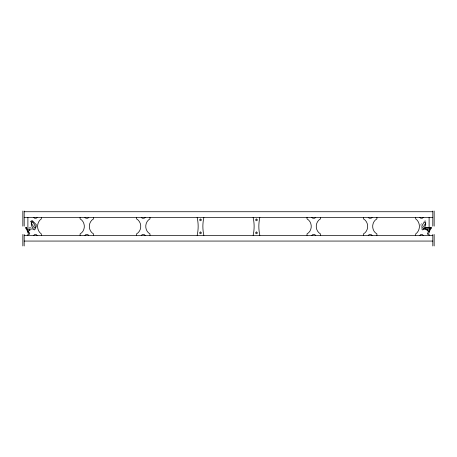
<?xml version="1.0" encoding="UTF-8"?>
<svg xmlns="http://www.w3.org/2000/svg" width="457" height="457" viewBox="0 0 457 457"><rect width="100%" height="100%" fill="white"/><g stroke="black" fill="none" stroke-linecap="round" stroke-linejoin="round"><path stroke-width="0.34" stroke-dasharray="2.29 1.71" d="M420.994 225.461L421.063 226.232M420.377 225.112L422.982 222.165M423.85 221.182L425.513 220.817L426.53 221.771M424.302 221.714L425.696 221.794M30.865 228.974L31.996 228.563M31.116 229.62L33.384 228.803M28.848 227.375L31.699 227.34M28.637 228.072L31.779 228.032"/><path stroke-width="0.69" d="M203.873 235.406C202.537 229.403 202.542 223.399 203.873 217.395M259.844 235.406C258.508 229.403 258.508 223.399 259.844 217.395M37.12 217.395L36.28 218.235L34.601 218.235L33.761 217.395M33.761 235.406L34.601 234.567L36.28 234.567L37.12 235.406M423.239 217.395L422.399 218.235L420.72 218.235L419.88 217.395M419.88 235.406L420.72 234.567L422.399 234.567L423.239 235.406M427.426 233.001L427.415 234.201L429.112 234.35L429.112 235.406M88.744 217.395L87.784 218.235L85.865 218.235L84.899 217.395M84.899 235.406L85.865 234.567L87.784 234.567L88.744 235.406M145.177 217.395L144.218 218.235L142.293 218.235L141.333 217.395M141.333 235.406L142.293 234.567L144.218 234.567L145.177 235.406M315.667 217.395L314.707 218.235L312.782 218.235L311.823 217.395M311.823 235.406L312.782 234.567L314.707 234.567L315.667 235.406M372.101 217.395L371.135 218.235L369.216 218.235L368.256 217.395M368.256 235.406L369.216 234.567L371.135 234.567L372.101 235.406M35.926 226.232L36 225.461M428.934 230.676L430.831 227.495L431.128 228.129L425.21 228.032M428.826 232.225L431.442 227.832L431.259 227.443L425.29 227.34M425.844 222.873L423.473 226.695M30.459 221.771L31.476 220.817L32.464 220.754L36.611 225.112M34.206 227.58L33.669 227.98M34.869 227.934L36.463 226.689M31.293 221.794L32.687 221.714M427.666 230.088L427.061 229.728L427.763 229.665M26.712 227.397L25.729 227.443L25.546 227.832L28.523 232.819M26.175 228.117L26.752 228.094M24.192 211.734L432.808 211.734M24.192 217.395L432.808 217.395M24.192 235.406L432.808 235.406M24.192 241.062L432.808 241.062M428.557 231.322L427.912 231.162L428.569 231.322M423.868 228.157L426.695 229.18M423.605 228.803L426.444 229.825M423.319 227.98L422.782 227.58M427.809 232.87L428.609 233.373L429.112 232.87L429.112 217.395M33.515 226.695L31.145 222.873M29.128 232.464L26.169 227.506L26.243 227.923M253.127 235.406C254.463 229.403 254.458 223.399 253.127 217.395M197.156 235.406C198.492 229.403 198.492 223.399 197.156 217.395M434.15 211.037L434.15 226.152M434.15 234.458L434.15 245.963M432.808 211.037L432.808 226.152M432.808 234.458L432.808 245.963M415.681 217.395L415.681 218.869C420.651 222.41 420.651 230.391 415.681 233.927L415.681 235.406M376.905 217.395L376.905 218.869C371.267 222.096 371.267 230.699 376.905 233.927L376.905 235.406M363.446 217.395L363.446 218.869C369.085 222.096 369.085 230.699 363.446 233.927L363.446 235.406M320.471 217.395L320.471 218.869C314.833 222.096 314.833 230.699 320.471 233.927L320.471 235.406M307.018 217.395L307.018 218.869C312.657 222.096 312.657 230.699 307.018 233.927L307.018 235.406M149.982 217.395L149.982 218.869C144.343 222.096 144.343 230.699 149.982 233.927L149.982 235.406M136.529 217.395L136.529 218.869C142.167 222.096 142.167 230.699 136.529 233.927L136.529 235.406M93.554 217.395L93.554 218.869C87.915 222.096 87.915 230.699 93.554 233.927L93.554 235.406M80.095 217.395L80.095 218.869C85.733 222.096 85.733 230.699 80.095 233.927L80.095 235.406M41.319 217.395L41.319 218.869C36.349 222.41 36.349 230.391 41.319 233.927L41.319 235.406M27.888 217.395L27.888 232.87L28.391 233.373L29.191 232.87L29.734 233.373L29.585 234.201L27.888 234.35L27.888 235.406M24.192 211.037L24.192 226.152M24.192 234.458L24.192 245.963M22.85 211.037L22.85 226.152M22.85 234.458L22.85 245.963M29.031 229.408L29.02 230.031L29.556 230.351L30.105 230.048L30.111 229.42L29.574 229.1L29.031 229.408M425.724 224.798L423.753 229.351L422.628 229.917L422.062 229.563L421.937 226.004L423.782 222.525L425.576 222.593L425.724 224.798M35.172 228.934L34.372 229.917L33.247 229.351L31.367 225.21L31.424 222.593L33.407 222.725L35.063 226.004L35.172 228.934M29.928 229.728L29.322 230.088L29.225 229.665L29.928 229.728M427.426 229.1L426.889 229.42L426.895 230.048L427.444 230.351L427.981 230.031L427.969 229.408L427.426 229.1M200.514 219.04L199.76 219.474L199.76 220.348L200.514 220.782L201.269 220.348L201.269 219.474L200.514 219.04M200.514 232.013L199.76 232.453L199.76 233.321L200.514 233.761L201.269 233.321L201.269 232.453L200.514 232.013M256.486 219.04L255.731 219.474L255.731 220.348L256.486 220.782L257.24 220.348L257.24 219.474L256.486 219.04M256.486 232.013L255.731 232.453L255.731 233.321L256.486 233.761L257.24 233.321L257.24 232.453L256.486 232.013"/></g></svg>
